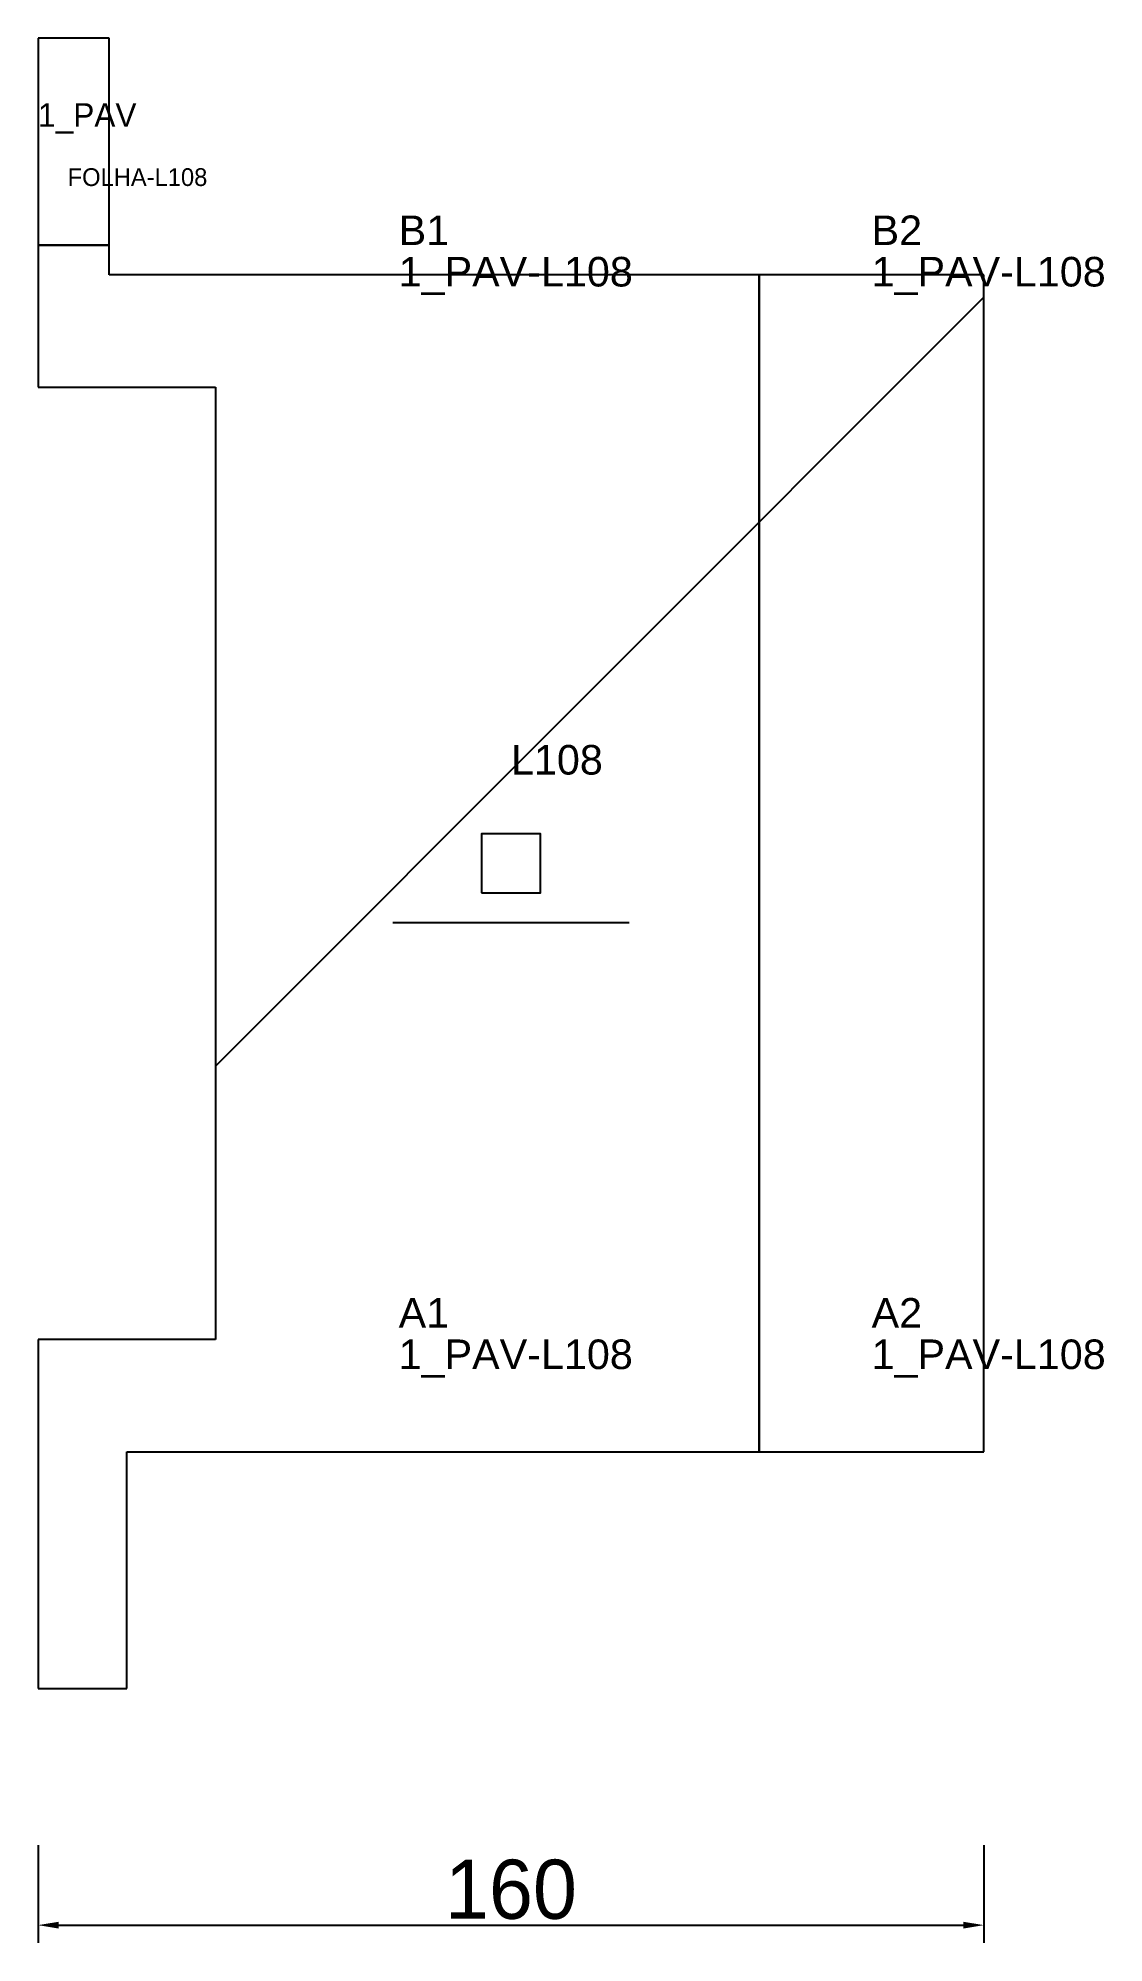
# Model space of a CAD drawing. Header units: metres. Extents: x 222 to 403, y -120 to 202.
import ezdxf

# ---------------------------------------------------------------- set-up
doc = ezdxf.new("R2010")
doc.units = ezdxf.units.M
for name, color, linetype in [('3', 3, 'CONTINUOUS'), ('AUX00', 7, 'CONTINUOUS'), ('COTA', 241, 'CONTINUOUS'), ('FOLHA', 255, 'CONTINUOUS'), ('Hachura', 251, 'CONTINUOUS'), ('NOMENCLATURA', 7, 'CONTINUOUS'), ('Nível', 160, 'CONTINUOUS'), ('Painéis', 200, 'CONTINUOUS'), ('Pilares', 5, 'CONTINUOUS'), ('SARR_2.2x7', 40, 'CONTINUOUS')]:
    doc.layers.add(name, color=color, linetype=linetype)
doc.styles.add('ARIAL', font='Arial.ttf')
doc.styles.add('STR_STANDARD', font='arial.ttf')
doc.dimstyles.new('EZ DXF', dxfattribs={"dimtxt": 10, "dimasz": 3.5, "dimexe": 3, "dimexo": 1.5, "dimgap": 1, "dimtad": 1, "dimdec": 1, "dimdsep": 46, "dimcen": 2.5, "dimazin": 3, "dimtfac": 1, "dimtmove": 0, "dimatfit": 3})

msp = doc.modelspace()

# ---------------------------------------------------------------- hatches: boundary and pattern name
at = {"layer": 'Hachura'}
h = msp.add_hatch(dxfattribs=at)
h.set_pattern_fill('ANSI31', scale=50)
h.paths.add_polyline_path([(222.2, 201.5), (222.2, 142.5), (252.2, 142.5), (252.2, -18.49), (222.2, -18.49), (222.2, -77.49), (237.2, -77.49), (237.2, -37.5), (382.2, -37.5), (382.2, 161.5), (234.2, 161.5), (234.2, 201.5)])
h = msp.add_hatch(dxfattribs=at)
h.set_pattern_fill('ANSI31', scale=50)
h.paths.add_polyline_path([(222.2, 201.5), (222.2, 142.5), (252.2, 142.5), (252.2, -18.49), (222.2, -18.49), (222.2, -77.49), (237.2, -77.49), (237.2, -37.5), (382.2, -37.5), (382.2, 161.5), (234.2, 161.5), (234.2, 201.5)])

# ---------------------------------------------------------------- linework, layer by layer
at = {"layer": '3'}
for points in [[(222.2, 166.51), (234.2, 166.51)], [(222.2, 166.51), (234.2, 166.51)], [(344.2, -37.5), (344.2, 161.5)], [(344.2, -37.5), (344.2, 161.5)]]:
    msp.add_lwpolyline(points, close=True, dxfattribs=at)
at = {"layer": 'Painéis', "color": 200}
for p, q in [((222.2, 201.5), (222.2, 142.5)), ((234.2, 201.5), (222.2, 201.5)), ((222.2, 201.5), (222.2, 142.5)), ((234.2, 201.5), (222.2, 201.5)), ((234.2, 161.5), (234.2, 201.5)), ((234.2, 161.5), (234.2, 201.5)), ((382.2, 161.5), (234.2, 161.5)), ((382.2, 161.5), (234.2, 161.5)), ((382.2, -37.5), (382.2, 161.5)), ((382.2, -37.5), (382.2, 161.5)), ((222.2, 142.5), (252.2, 142.5)), ((222.2, 142.5), (252.2, 142.5)), ((252.2, 142.5), (252.2, -18.49)), ((252.2, 142.5), (252.2, -18.49)), ((252.2, -18.49), (222.2, -18.49)), ((222.2, -18.49), (222.2, -77.49)), ((252.2, -18.49), (222.2, -18.49)), ((222.2, -18.49), (222.2, -77.49)), ((237.2, -77.49), (237.2, -37.5)), ((237.2, -37.5), (382.2, -37.5)), ((237.2, -77.49), (237.2, -37.5)), ((237.2, -37.5), (382.2, -37.5)), ((222.2, -77.49), (237.2, -77.49)), ((222.2, -77.49), (237.2, -77.49))]:
    msp.add_line(p, q, dxfattribs=at)
at = {"layer": 'Pilares'}
msp.add_lwpolyline([(297.2, 57.005), (307.2, 57.005), (307.2, 67.005), (297.2, 67.005)], close=True, dxfattribs=at)
msp.add_lwpolyline([(297.2, 57.005), (307.2, 57.005), (307.2, 67.005), (297.2, 67.005)], close=True, dxfattribs=at)
at = {"layer": 'SARR_2.2x7'}
msp.add_line((282.2, 52.005), (322.2, 52.005), dxfattribs=at)
msp.add_line((282.2, 52.005), (322.2, 52.005), dxfattribs=at)

# ---------------------------------------------------------------- texts
at = {"layer": '3', "style": 'STR_STANDARD'}
for s, p in [('B1', (283.2, 166.51)), ('B1', (283.2, 166.51)), ('B2', (363.2, 166.51)), ('B2', (363.2, 166.51)), ('A1', (283.2, -16.49)), ('A1', (283.2, -16.49)), ('A2', (363.2, -16.49)), ('A2', (363.2, -16.49))]:
    msp.add_text(s, height=5, dxfattribs=at).set_placement(p)
at = {"layer": 'AUX00', "style": 'STR_STANDARD'}
for p in [(283.2, 159.51), (283.2, 159.51), (363.2, 159.51), (363.2, 159.51), (283.2, -23.49), (283.2, -23.49), (363.2, -23.49), (363.2, -23.49)]:
    msp.add_text('1_PAV-L108', height=5, dxfattribs=at).set_placement(p)
at = {"layer": 'FOLHA'}
msp.add_text('FOLHA-L108', height=3, dxfattribs=at).set_placement((227.2, 176.5))
msp.add_text('FOLHA-L108', height=3, dxfattribs=at).set_placement((227.2, 176.5))
at = {"layer": 'NOMENCLATURA', "insert": (302.2, 82.005), "char_height": 5, "attachment_point": 1, "style": 'ARIAL'}
msp.add_mtext('L108', dxfattribs=at)
msp.add_mtext('L108', dxfattribs=at)
at = {"layer": 'Nível'}
msp.add_text('1_PAV', height=4, dxfattribs=at).set_placement((222.2, 186.5))
msp.add_text('1_PAV', height=4, dxfattribs=at).set_placement((222.2, 186.5))

# ---------------------------------------------------------------- dimensions: what is measured, and where the dimension line sits
at = {"layer": 'COTA'}
msp.add_linear_dim(base=(222.2, -117.49), p1=(222.2, -102.49), p2=(382.2, -102.49), dimstyle='EZ DXF', dxfattribs=at).render()
msp.add_linear_dim(base=(222.2, -117.49), p1=(222.2, -102.49), p2=(382.2, -102.49), dimstyle='EZ DXF', dxfattribs=at).render()

doc.saveas('drawing.dxf')
